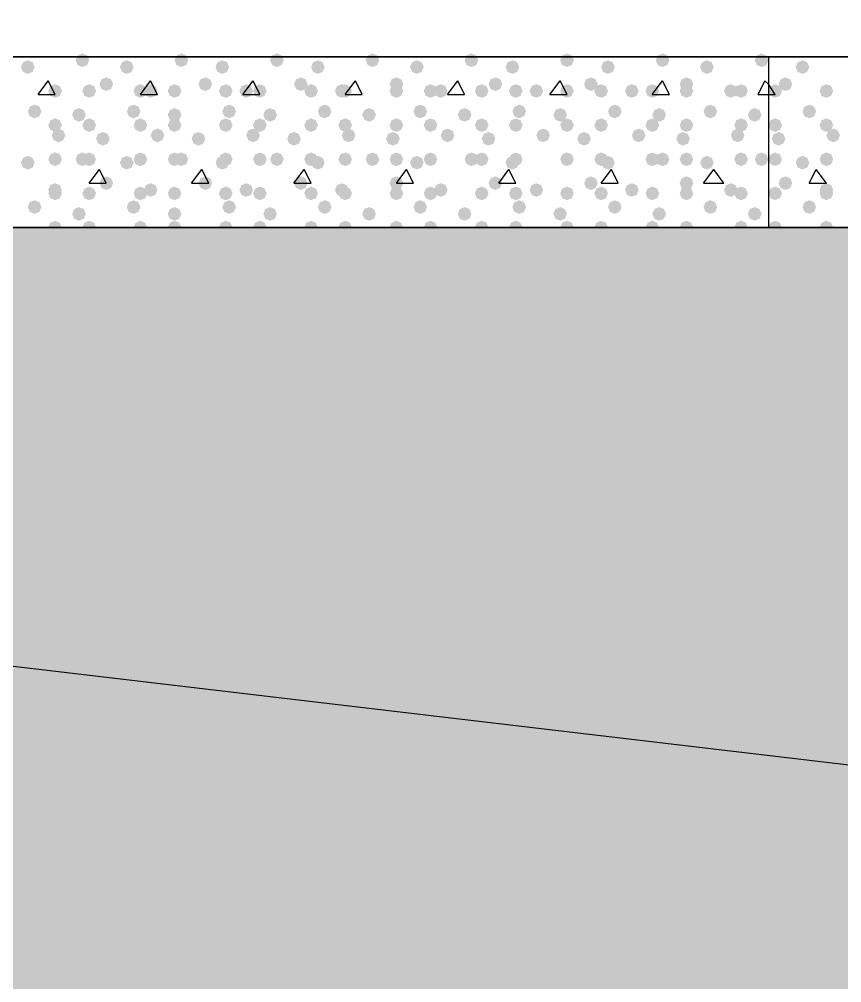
# Model space of a CAD drawing. Header units: millimetres. Extents: x 0 to 420, y 0 to 297.
# Drawn here: x 85.87 to 96.08, y 117.55 to 129.5 of the extents above; entities that cross this region are included whole.
import ezdxf

# ---------------------------------------------------------------- set-up
doc = ezdxf.new("R2010")
doc.units = ezdxf.units.MM
doc.layers.get('0').update_dxf_attribs({"linetype": 'CONTINUOUS'})

msp = doc.modelspace()

# ---------------------------------------------------------------- hatches: boundary and pattern name
at = {"true_color": 0x000008}
for points in [[(86.741, 128.989667), (86.716129, 128.929871), (86.656333, 128.905), (86.596537, 128.929871), (86.571667, 128.989667), (86.596537, 129.049462), (86.656333, 129.074333), (86.716129, 129.049463)], [(87.968667, 128.989667), (87.943796, 128.929871), (87.884, 128.905), (87.824204, 128.929871), (87.799333, 128.989667), (87.824204, 129.049462), (87.884, 129.074333), (87.943796, 129.049463)], [(89.154, 128.989667), (89.129129, 128.929871), (89.069333, 128.905), (89.009538, 128.929871), (88.984667, 128.989667), (89.009537, 129.049462), (89.069333, 129.074333), (89.129129, 129.049463)], [(90.339333, 128.989667), (90.314462, 128.929871), (90.254667, 128.905), (90.194871, 128.929871), (90.17, 128.989667), (90.194871, 129.049462), (90.254667, 129.074333), (90.314462, 129.049463)], [(91.567, 128.989667), (91.542129, 128.929871), (91.482333, 128.905), (91.422538, 128.929871), (91.397667, 128.989667), (91.422537, 129.049462), (91.482333, 129.074333), (91.542129, 129.049463)], [(92.752333, 128.989667), (92.727463, 128.929871), (92.667667, 128.905), (92.607871, 128.929871), (92.583, 128.989667), (92.607871, 129.049462), (92.667667, 129.074333), (92.727462, 129.049463)], [(93.937667, 128.989667), (93.912796, 128.929871), (93.853, 128.905), (93.793204, 128.929871), (93.768333, 128.989667), (93.793204, 129.049462), (93.853, 129.074333), (93.912796, 129.049463)], [(95.165333, 128.989667), (95.140463, 128.929871), (95.080667, 128.905), (95.020871, 128.929871), (94.996, 128.989667), (95.020871, 129.049462), (95.080667, 129.074333), (95.140462, 129.049463)], [(86.063667, 128.905), (86.038796, 128.845204), (85.979, 128.820333), (85.919204, 128.845204), (85.894333, 128.905), (85.919204, 128.964796), (85.979, 128.989667), (86.038796, 128.964796)], [(87.291333, 128.905), (87.266463, 128.845204), (87.206667, 128.820333), (87.146871, 128.845204), (87.122, 128.905), (87.146871, 128.964796), (87.206667, 128.989667), (87.266462, 128.964796)], [(88.476667, 128.905), (88.451796, 128.845204), (88.392, 128.820333), (88.332204, 128.845204), (88.307333, 128.905), (88.332204, 128.964796), (88.392, 128.989667), (88.451796, 128.964796)], [(89.662, 128.905), (89.637129, 128.845204), (89.577333, 128.820333), (89.517538, 128.845204), (89.492667, 128.905), (89.517537, 128.964796), (89.577333, 128.989667), (89.637129, 128.964796)], [(90.889667, 128.905), (90.864796, 128.845204), (90.805, 128.820333), (90.745204, 128.845204), (90.720333, 128.905), (90.745204, 128.964796), (90.805, 128.989667), (90.864796, 128.964796)], [(92.075, 128.905), (92.050129, 128.845204), (91.990333, 128.820333), (91.930538, 128.845204), (91.905667, 128.905), (91.930537, 128.964796), (91.990333, 128.989667), (92.050129, 128.964796)], [(93.260333, 128.905), (93.235463, 128.845204), (93.175667, 128.820333), (93.115871, 128.845204), (93.091, 128.905), (93.115871, 128.964796), (93.175667, 128.989667), (93.235462, 128.964796)], [(94.488, 128.905), (94.463129, 128.845204), (94.403333, 128.820333), (94.343537, 128.845204), (94.318667, 128.905), (94.343537, 128.964796), (94.403333, 128.989667), (94.463129, 128.964796)], [(86.402333, 128.608667), (86.377463, 128.548871), (86.317667, 128.524), (86.257871, 128.548871), (86.233, 128.608667), (86.257871, 128.668462), (86.317667, 128.693333), (86.377462, 128.668463)], [(86.402333, 128.608667), (86.377463, 128.548871), (86.317667, 128.524), (86.257871, 128.548871), (86.233, 128.608667), (86.257871, 128.668462), (86.317667, 128.693333), (86.377462, 128.668463)], [(86.825667, 128.608667), (86.800796, 128.548871), (86.741, 128.524), (86.681204, 128.548871), (86.656333, 128.608667), (86.681204, 128.668462), (86.741, 128.693333), (86.800796, 128.668463)], [(87.037333, 128.693333), (87.012463, 128.633537), (86.952667, 128.608667), (86.892871, 128.633537), (86.868, 128.693333), (86.892871, 128.753129), (86.952667, 128.778), (87.012462, 128.753129)], [(87.460667, 128.608667), (87.435796, 128.548871), (87.376, 128.524), (87.316204, 128.548871), (87.291333, 128.608667), (87.316204, 128.668462), (87.376, 128.693333), (87.435796, 128.668463)], [(87.587667, 128.608667), (87.562796, 128.548871), (87.503, 128.524), (87.443204, 128.548871), (87.418333, 128.608667), (87.443204, 128.668462), (87.503, 128.693333), (87.562796, 128.668463)], [(87.884, 128.608667), (87.859129, 128.548871), (87.799333, 128.524), (87.739538, 128.548871), (87.714667, 128.608667), (87.739537, 128.668462), (87.799333, 128.693333), (87.859129, 128.668463)], [(88.265, 128.693333), (88.240129, 128.633537), (88.180333, 128.608667), (88.120538, 128.633537), (88.095667, 128.693333), (88.120537, 128.753129), (88.180333, 128.778), (88.240129, 128.753129)], [(88.519, 128.608667), (88.494129, 128.548871), (88.434333, 128.524), (88.374538, 128.548871), (88.349667, 128.608667), (88.374537, 128.668462), (88.434333, 128.693333), (88.494129, 128.668463)], [(88.773, 128.608667), (88.748129, 128.548871), (88.688333, 128.524), (88.628537, 128.548871), (88.603667, 128.608667), (88.628537, 128.668462), (88.688333, 128.693333), (88.748129, 128.668463)], [(88.942333, 128.608667), (88.917463, 128.548871), (88.857667, 128.524), (88.797871, 128.548871), (88.773, 128.608667), (88.797871, 128.668462), (88.857667, 128.693333), (88.917462, 128.668463)], [(89.450333, 128.693333), (89.425463, 128.633537), (89.365667, 128.608667), (89.305871, 128.633537), (89.281, 128.693333), (89.305871, 128.753129), (89.365667, 128.778), (89.425462, 128.753129)], [(89.577333, 128.608667), (89.552463, 128.548871), (89.492667, 128.524), (89.432871, 128.548871), (89.408, 128.608667), (89.432871, 128.668462), (89.492667, 128.693333), (89.552462, 128.668463)], [(89.958333, 128.608667), (89.933463, 128.548871), (89.873667, 128.524), (89.813871, 128.548871), (89.789, 128.608667), (89.813871, 128.668462), (89.873667, 128.693333), (89.933462, 128.668463)], [(90.000667, 128.608667), (89.975796, 128.548871), (89.916, 128.524), (89.856204, 128.548871), (89.831333, 128.608667), (89.856204, 128.668462), (89.916, 128.693333), (89.975796, 128.668463)], [(90.635667, 128.693333), (90.610796, 128.633537), (90.551, 128.608667), (90.491204, 128.633537), (90.466333, 128.693333), (90.491204, 128.753129), (90.551, 128.778), (90.610796, 128.753129)], [(90.635667, 128.608667), (90.610796, 128.548871), (90.551, 128.524), (90.491204, 128.548871), (90.466333, 128.608667), (90.491204, 128.668462), (90.551, 128.693333), (90.610796, 128.668463)], [(91.059, 128.608667), (91.034129, 128.548871), (90.974333, 128.524), (90.914538, 128.548871), (90.889667, 128.608667), (90.914537, 128.668462), (90.974333, 128.693333), (91.034129, 128.668463)], [(91.186, 128.608667), (91.161129, 128.548871), (91.101333, 128.524), (91.041537, 128.548871), (91.016667, 128.608667), (91.041537, 128.668462), (91.101333, 128.693333), (91.161129, 128.668463)], [(91.694, 128.608667), (91.669129, 128.548871), (91.609333, 128.524), (91.549538, 128.548871), (91.524667, 128.608667), (91.549537, 128.668462), (91.609333, 128.693333), (91.669129, 128.668463)], [(91.863333, 128.693333), (91.838463, 128.633537), (91.778667, 128.608667), (91.718871, 128.633537), (91.694, 128.693333), (91.718871, 128.753129), (91.778667, 128.778), (91.838462, 128.753129)], [(92.117333, 128.608667), (92.092463, 128.548871), (92.032667, 128.524), (91.972871, 128.548871), (91.948, 128.608667), (91.972871, 128.668462), (92.032667, 128.693333), (92.092462, 128.668463)], [(92.371333, 128.608667), (92.346463, 128.548871), (92.286667, 128.524), (92.226871, 128.548871), (92.202, 128.608667), (92.226871, 128.668462), (92.286667, 128.693333), (92.346462, 128.668463)], [(92.752333, 128.608667), (92.727463, 128.548871), (92.667667, 128.524), (92.607871, 128.548871), (92.583, 128.608667), (92.607871, 128.668462), (92.667667, 128.693333), (92.727462, 128.668463)], [(93.048667, 128.693333), (93.023796, 128.633537), (92.964, 128.608667), (92.904204, 128.633537), (92.879333, 128.693333), (92.904204, 128.753129), (92.964, 128.778), (93.023796, 128.753129)], [(93.175667, 128.608667), (93.150796, 128.548871), (93.091, 128.524), (93.031204, 128.548871), (93.006333, 128.608667), (93.031204, 128.668462), (93.091, 128.693333), (93.150796, 128.668463)], [(93.556667, 128.608667), (93.531796, 128.548871), (93.472, 128.524), (93.412204, 128.548871), (93.387333, 128.608667), (93.412204, 128.668462), (93.472, 128.693333), (93.531796, 128.668463)], [(93.810667, 128.608667), (93.785796, 128.548871), (93.726, 128.524), (93.666204, 128.548871), (93.641333, 128.608667), (93.666204, 128.668462), (93.726, 128.693333), (93.785796, 128.668463)], [(94.234, 128.693333), (94.209129, 128.633537), (94.149333, 128.608667), (94.089538, 128.633537), (94.064667, 128.693333), (94.089537, 128.753129), (94.149333, 128.778), (94.209129, 128.753129)], [(94.234, 128.608667), (94.209129, 128.548871), (94.149333, 128.524), (94.089538, 128.548871), (94.064667, 128.608667), (94.089537, 128.668462), (94.149333, 128.693333), (94.209129, 128.668463)], [(94.784333, 128.608667), (94.759462, 128.548871), (94.699667, 128.524), (94.639871, 128.548871), (94.615, 128.608667), (94.639871, 128.668462), (94.699667, 128.693333), (94.759462, 128.668463)], [(94.911333, 128.608667), (94.886462, 128.548871), (94.826667, 128.524), (94.766871, 128.548871), (94.742, 128.608667), (94.766871, 128.668462), (94.826667, 128.693333), (94.886462, 128.668463)], [(86.148333, 128.354667), (86.123463, 128.294871), (86.063667, 128.27), (86.003871, 128.294871), (85.979, 128.354667), (86.003871, 128.414462), (86.063667, 128.439333), (86.123462, 128.414463)], [(87.376, 128.354667), (87.351129, 128.294871), (87.291333, 128.27), (87.231537, 128.294871), (87.206667, 128.354667), (87.231537, 128.414462), (87.291333, 128.439333), (87.351129, 128.414463)], [(88.561333, 128.354667), (88.536462, 128.294871), (88.476667, 128.27), (88.416871, 128.294871), (88.392, 128.354667), (88.416871, 128.414462), (88.476667, 128.439333), (88.536462, 128.414463)], [(89.746667, 128.354667), (89.721796, 128.294871), (89.662, 128.27), (89.602204, 128.294871), (89.577333, 128.354667), (89.602204, 128.414462), (89.662, 128.439333), (89.721796, 128.414463)], [(90.932, 128.354667), (90.907129, 128.294871), (90.847333, 128.27), (90.787538, 128.294871), (90.762667, 128.354667), (90.787537, 128.414462), (90.847333, 128.439333), (90.907129, 128.414463)], [(92.159667, 128.354667), (92.134796, 128.294871), (92.075, 128.27), (92.015204, 128.294871), (91.990333, 128.354667), (92.015204, 128.414462), (92.075, 128.439333), (92.134796, 128.414463)], [(93.345, 128.354667), (93.320129, 128.294871), (93.260333, 128.27), (93.200538, 128.294871), (93.175667, 128.354667), (93.200537, 128.414462), (93.260333, 128.439333), (93.320129, 128.414463)], [(94.530333, 128.354667), (94.505463, 128.294871), (94.445667, 128.27), (94.385871, 128.294871), (94.361, 128.354667), (94.385871, 128.414462), (94.445667, 128.439333), (94.505462, 128.414463)], [(86.698667, 128.312333), (86.673796, 128.252537), (86.614, 128.227667), (86.554204, 128.252537), (86.529333, 128.312333), (86.554204, 128.372129), (86.614, 128.397), (86.673796, 128.372129)], [(87.884, 128.312333), (87.859129, 128.252537), (87.799333, 128.227667), (87.739538, 128.252537), (87.714667, 128.312333), (87.739537, 128.372129), (87.799333, 128.397), (87.859129, 128.372129)], [(89.069333, 128.312333), (89.044462, 128.252537), (88.984667, 128.227667), (88.924871, 128.252537), (88.9, 128.312333), (88.924871, 128.372129), (88.984667, 128.397), (89.044462, 128.372129)], [(90.297, 128.312333), (90.272129, 128.252537), (90.212333, 128.227667), (90.152538, 128.252537), (90.127667, 128.312333), (90.152537, 128.372129), (90.212333, 128.397), (90.272129, 128.372129)], [(91.482333, 128.312333), (91.457463, 128.252537), (91.397667, 128.227667), (91.337871, 128.252537), (91.313, 128.312333), (91.337871, 128.372129), (91.397667, 128.397), (91.457462, 128.372129)], [(92.667667, 128.312333), (92.642796, 128.252537), (92.583, 128.227667), (92.523204, 128.252537), (92.498333, 128.312333), (92.523204, 128.372129), (92.583, 128.397), (92.642796, 128.372129)], [(93.895333, 128.312333), (93.870463, 128.252537), (93.810667, 128.227667), (93.750871, 128.252537), (93.726, 128.312333), (93.750871, 128.372129), (93.810667, 128.397), (93.870462, 128.372129)], [(95.080667, 128.312333), (95.055796, 128.252537), (94.996, 128.227667), (94.936204, 128.252537), (94.911333, 128.312333), (94.936204, 128.372129), (94.996, 128.397), (95.055796, 128.372129)], [(86.402333, 128.185333), (86.377463, 128.125538), (86.317667, 128.100667), (86.257871, 128.125538), (86.233, 128.185333), (86.257871, 128.245129), (86.317667, 128.27), (86.377462, 128.245129)], [(86.825667, 128.185333), (86.800796, 128.125538), (86.741, 128.100667), (86.681204, 128.125538), (86.656333, 128.185333), (86.681204, 128.245129), (86.741, 128.27), (86.800796, 128.245129)], [(87.460667, 128.185333), (87.435796, 128.125538), (87.376, 128.100667), (87.316204, 128.125538), (87.291333, 128.185333), (87.316204, 128.245129), (87.376, 128.27), (87.435796, 128.245129)], [(87.884, 128.185333), (87.859129, 128.125538), (87.799333, 128.100667), (87.739538, 128.125538), (87.714667, 128.185333), (87.739537, 128.245129), (87.799333, 128.27), (87.859129, 128.245129)], [(88.519, 128.185333), (88.494129, 128.125538), (88.434333, 128.100667), (88.374538, 128.125538), (88.349667, 128.185333), (88.374537, 128.245129), (88.434333, 128.27), (88.494129, 128.245129)], [(88.942333, 128.185333), (88.917463, 128.125538), (88.857667, 128.100667), (88.797871, 128.125538), (88.773, 128.185333), (88.797871, 128.245129), (88.857667, 128.27), (88.917462, 128.245129)], [(89.577333, 128.185333), (89.552463, 128.125538), (89.492667, 128.100667), (89.432871, 128.125538), (89.408, 128.185333), (89.432871, 128.245129), (89.492667, 128.27), (89.552462, 128.245129)], [(90.000667, 128.185333), (89.975796, 128.125538), (89.916, 128.100667), (89.856204, 128.125538), (89.831333, 128.185333), (89.856204, 128.245129), (89.916, 128.27), (89.975796, 128.245129)], [(90.635667, 128.185333), (90.610796, 128.125538), (90.551, 128.100667), (90.491204, 128.125538), (90.466333, 128.185333), (90.491204, 128.245129), (90.551, 128.27), (90.610796, 128.245129)], [(91.059, 128.185333), (91.034129, 128.125538), (90.974333, 128.100667), (90.914538, 128.125538), (90.889667, 128.185333), (90.914537, 128.245129), (90.974333, 128.27), (91.034129, 128.245129)], [(91.694, 128.185333), (91.669129, 128.125538), (91.609333, 128.100667), (91.549538, 128.125538), (91.524667, 128.185333), (91.549537, 128.245129), (91.609333, 128.27), (91.669129, 128.245129)], [(92.117333, 128.185333), (92.092463, 128.125538), (92.032667, 128.100667), (91.972871, 128.125538), (91.948, 128.185333), (91.972871, 128.245129), (92.032667, 128.27), (92.092462, 128.245129)], [(92.752333, 128.185333), (92.727463, 128.125538), (92.667667, 128.100667), (92.607871, 128.125538), (92.583, 128.185333), (92.607871, 128.245129), (92.667667, 128.27), (92.727462, 128.245129)], [(93.175667, 128.185333), (93.150796, 128.125538), (93.091, 128.100667), (93.031204, 128.125538), (93.006333, 128.185333), (93.031204, 128.245129), (93.091, 128.27), (93.150796, 128.245129)], [(93.810667, 128.185333), (93.785796, 128.125538), (93.726, 128.100667), (93.666204, 128.125538), (93.641333, 128.185333), (93.666204, 128.245129), (93.726, 128.27), (93.785796, 128.245129)], [(94.234, 128.185333), (94.209129, 128.125538), (94.149333, 128.100667), (94.089538, 128.125538), (94.064667, 128.185333), (94.089537, 128.245129), (94.149333, 128.27), (94.209129, 128.245129)], [(94.911333, 128.185333), (94.886462, 128.125538), (94.826667, 128.100667), (94.766871, 128.125538), (94.742, 128.185333), (94.766871, 128.245129), (94.826667, 128.27), (94.886462, 128.245129)], [(86.444667, 128.058333), (86.419796, 127.998538), (86.36, 127.973667), (86.300204, 127.998538), (86.275333, 128.058333), (86.300204, 128.118129), (86.36, 128.143), (86.419796, 128.118129)], [(86.995, 128.016), (86.970129, 127.956204), (86.910333, 127.931333), (86.850538, 127.956204), (86.825667, 128.016), (86.850537, 128.075796), (86.910333, 128.100667), (86.970129, 128.075796)], [(87.672333, 128.058333), (87.647463, 127.998538), (87.587667, 127.973667), (87.527871, 127.998538), (87.503, 128.058333), (87.527871, 128.118129), (87.587667, 128.143), (87.647462, 128.118129)], [(88.180333, 128.016), (88.155463, 127.956204), (88.095667, 127.931333), (88.035871, 127.956204), (88.011, 128.016), (88.035871, 128.075796), (88.095667, 128.100667), (88.155462, 128.075796)], [(88.857667, 128.058333), (88.832796, 127.998538), (88.773, 127.973667), (88.713204, 127.998538), (88.688333, 128.058333), (88.713204, 128.118129), (88.773, 128.143), (88.832796, 128.118129)], [(89.365667, 128.016), (89.340796, 127.956204), (89.281, 127.931333), (89.221204, 127.956204), (89.196333, 128.016), (89.221204, 128.075796), (89.281, 128.100667), (89.340796, 128.075796)], [(90.043, 128.058333), (90.018129, 127.998538), (89.958333, 127.973667), (89.898537, 127.998538), (89.873667, 128.058333), (89.898537, 128.118129), (89.958333, 128.143), (90.018129, 128.118129)], [(90.593333, 128.016), (90.568463, 127.956204), (90.508667, 127.931333), (90.448871, 127.956204), (90.424, 128.016), (90.448871, 128.075796), (90.508667, 128.100667), (90.568462, 128.075796)], [(91.270667, 128.058333), (91.245796, 127.998538), (91.186, 127.973667), (91.126204, 127.998538), (91.101333, 128.058333), (91.126204, 128.118129), (91.186, 128.143), (91.245796, 128.118129)], [(91.778667, 128.016), (91.753796, 127.956204), (91.694, 127.931333), (91.634204, 127.956204), (91.609333, 128.016), (91.634204, 128.075796), (91.694, 128.100667), (91.753796, 128.075796)], [(92.456, 128.058333), (92.431129, 127.998538), (92.371333, 127.973667), (92.311537, 127.998538), (92.286667, 128.058333), (92.311537, 128.118129), (92.371333, 128.143), (92.431129, 128.118129)], [(92.964, 128.016), (92.939129, 127.956204), (92.879333, 127.931333), (92.819538, 127.956204), (92.794667, 128.016), (92.819537, 128.075796), (92.879333, 128.100667), (92.939129, 128.075796)], [(93.641333, 128.058333), (93.616462, 127.998538), (93.556667, 127.973667), (93.496871, 127.998538), (93.472, 128.058333), (93.496871, 128.118129), (93.556667, 128.143), (93.616462, 128.118129)], [(94.191667, 128.016), (94.166796, 127.956204), (94.107, 127.931333), (94.047204, 127.956204), (94.022333, 128.016), (94.047204, 128.075796), (94.107, 128.100667), (94.166796, 128.075796)], [(94.869, 128.058333), (94.844129, 127.998538), (94.784333, 127.973667), (94.724538, 127.998538), (94.699667, 128.058333), (94.724537, 128.118129), (94.784333, 128.143), (94.844129, 128.118129)], [(86.402333, 127.762), (86.377463, 127.702204), (86.317667, 127.677333), (86.257871, 127.702204), (86.233, 127.762), (86.257871, 127.821796), (86.317667, 127.846667), (86.377462, 127.821796)], [(86.741, 127.762), (86.716129, 127.702204), (86.656333, 127.677333), (86.596537, 127.702204), (86.571667, 127.762), (86.596537, 127.821796), (86.656333, 127.846667), (86.716129, 127.821796)], [(86.825667, 127.762), (86.800796, 127.702204), (86.741, 127.677333), (86.681204, 127.702204), (86.656333, 127.762), (86.681204, 127.821796), (86.741, 127.846667), (86.800796, 127.821796)], [(87.460667, 127.762), (87.435796, 127.702204), (87.376, 127.677333), (87.316204, 127.702204), (87.291333, 127.762), (87.316204, 127.821796), (87.376, 127.846667), (87.435796, 127.821796)], [(87.884, 127.762), (87.859129, 127.702204), (87.799333, 127.677333), (87.739538, 127.702204), (87.714667, 127.762), (87.739537, 127.821796), (87.799333, 127.846667), (87.859129, 127.821796)], [(87.968667, 127.762), (87.943796, 127.702204), (87.884, 127.677333), (87.824204, 127.702204), (87.799333, 127.762), (87.824204, 127.821796), (87.884, 127.846667), (87.943796, 127.821796)], [(88.519, 127.762), (88.494129, 127.702204), (88.434333, 127.677333), (88.374538, 127.702204), (88.349667, 127.762), (88.374537, 127.821796), (88.434333, 127.846667), (88.494129, 127.821796)], [(88.942333, 127.762), (88.917463, 127.702204), (88.857667, 127.677333), (88.797871, 127.702204), (88.773, 127.762), (88.797871, 127.821796), (88.857667, 127.846667), (88.917462, 127.821796)], [(89.154, 127.762), (89.129129, 127.702204), (89.069333, 127.677333), (89.009538, 127.702204), (88.984667, 127.762), (89.009537, 127.821796), (89.069333, 127.846667), (89.129129, 127.821796)], [(89.577333, 127.762), (89.552463, 127.702204), (89.492667, 127.677333), (89.432871, 127.702204), (89.408, 127.762), (89.432871, 127.821796), (89.492667, 127.846667), (89.552462, 127.821796)], [(90.000667, 127.762), (89.975796, 127.702204), (89.916, 127.677333), (89.856204, 127.702204), (89.831333, 127.762), (89.856204, 127.821796), (89.916, 127.846667), (89.975796, 127.821796)], [(90.339333, 127.762), (90.314462, 127.702204), (90.254667, 127.677333), (90.194871, 127.702204), (90.17, 127.762), (90.194871, 127.821796), (90.254667, 127.846667), (90.314462, 127.821796)], [(90.635667, 127.762), (90.610796, 127.702204), (90.551, 127.677333), (90.491204, 127.702204), (90.466333, 127.762), (90.491204, 127.821796), (90.551, 127.846667), (90.610796, 127.821796)], [(91.059, 127.762), (91.034129, 127.702204), (90.974333, 127.677333), (90.914538, 127.702204), (90.889667, 127.762), (90.914537, 127.821796), (90.974333, 127.846667), (91.034129, 127.821796)], [(91.567, 127.762), (91.542129, 127.702204), (91.482333, 127.677333), (91.422538, 127.702204), (91.397667, 127.762), (91.422537, 127.821796), (91.482333, 127.846667), (91.542129, 127.821796)], [(91.694, 127.762), (91.669129, 127.702204), (91.609333, 127.677333), (91.549538, 127.702204), (91.524667, 127.762), (91.549537, 127.821796), (91.609333, 127.846667), (91.669129, 127.821796)], [(92.117333, 127.762), (92.092463, 127.702204), (92.032667, 127.677333), (91.972871, 127.702204), (91.948, 127.762), (91.972871, 127.821796), (92.032667, 127.846667), (92.092462, 127.821796)], [(92.752333, 127.762), (92.727463, 127.702204), (92.667667, 127.677333), (92.607871, 127.702204), (92.583, 127.762), (92.607871, 127.821796), (92.667667, 127.846667), (92.727462, 127.821796)], [(92.752333, 127.762), (92.727463, 127.702204), (92.667667, 127.677333), (92.607871, 127.702204), (92.583, 127.762), (92.607871, 127.821796), (92.667667, 127.846667), (92.727462, 127.821796)], [(93.175667, 127.762), (93.150796, 127.702204), (93.091, 127.677333), (93.031204, 127.702204), (93.006333, 127.762), (93.031204, 127.821796), (93.091, 127.846667), (93.150796, 127.821796)], [(93.810667, 127.762), (93.785796, 127.702204), (93.726, 127.677333), (93.666204, 127.702204), (93.641333, 127.762), (93.666204, 127.821796), (93.726, 127.846667), (93.785796, 127.821796)], [(93.937667, 127.762), (93.912796, 127.702204), (93.853, 127.677333), (93.793204, 127.702204), (93.768333, 127.762), (93.793204, 127.821796), (93.853, 127.846667), (93.912796, 127.821796)], [(94.234, 127.762), (94.209129, 127.702204), (94.149333, 127.677333), (94.089538, 127.702204), (94.064667, 127.762), (94.089537, 127.821796), (94.149333, 127.846667), (94.209129, 127.821796)], [(94.911333, 127.762), (94.886462, 127.702204), (94.826667, 127.677333), (94.766871, 127.702204), (94.742, 127.762), (94.766871, 127.821796), (94.826667, 127.846667), (94.886462, 127.821796)], [(95.165333, 127.762), (95.140463, 127.702204), (95.080667, 127.677333), (95.020871, 127.702204), (94.996, 127.762), (95.020871, 127.821796), (95.080667, 127.846667), (95.140462, 127.821796)], [(86.063667, 127.719667), (86.038796, 127.659871), (85.979, 127.635), (85.919204, 127.659871), (85.894333, 127.719667), (85.919204, 127.779462), (85.979, 127.804333), (86.038796, 127.779463)], [(87.291333, 127.719667), (87.266463, 127.659871), (87.206667, 127.635), (87.146871, 127.659871), (87.122, 127.719667), (87.146871, 127.779462), (87.206667, 127.804333), (87.266462, 127.779463)], [(88.476667, 127.719667), (88.451796, 127.659871), (88.392, 127.635), (88.332204, 127.659871), (88.307333, 127.719667), (88.332204, 127.779462), (88.392, 127.804333), (88.451796, 127.779463)], [(89.662, 127.719667), (89.637129, 127.659871), (89.577333, 127.635), (89.517538, 127.659871), (89.492667, 127.719667), (89.517537, 127.779462), (89.577333, 127.804333), (89.637129, 127.779463)], [(90.889667, 127.719667), (90.864796, 127.659871), (90.805, 127.635), (90.745204, 127.659871), (90.720333, 127.719667), (90.745204, 127.779462), (90.805, 127.804333), (90.864796, 127.779463)], [(92.075, 127.719667), (92.050129, 127.659871), (91.990333, 127.635), (91.930538, 127.659871), (91.905667, 127.719667), (91.930537, 127.779462), (91.990333, 127.804333), (92.050129, 127.779463)], [(93.260333, 127.719667), (93.235463, 127.659871), (93.175667, 127.635), (93.115871, 127.659871), (93.091, 127.719667), (93.115871, 127.779462), (93.175667, 127.804333), (93.235462, 127.779463)], [(94.488, 127.719667), (94.463129, 127.659871), (94.403333, 127.635), (94.343537, 127.659871), (94.318667, 127.719667), (94.343537, 127.779462), (94.403333, 127.804333), (94.463129, 127.779463)], [(87.037333, 127.465667), (87.012463, 127.405871), (86.952667, 127.381), (86.892871, 127.405871), (86.868, 127.465667), (86.892871, 127.525462), (86.952667, 127.550333), (87.012462, 127.525463)], [(88.265, 127.465667), (88.240129, 127.405871), (88.180333, 127.381), (88.120538, 127.405871), (88.095667, 127.465667), (88.120537, 127.525462), (88.180333, 127.550333), (88.240129, 127.525463)], [(89.450333, 127.465667), (89.425463, 127.405871), (89.365667, 127.381), (89.305871, 127.405871), (89.281, 127.465667), (89.305871, 127.525462), (89.365667, 127.550333), (89.425462, 127.525463)], [(90.635667, 127.465667), (90.610796, 127.405871), (90.551, 127.381), (90.491204, 127.405871), (90.466333, 127.465667), (90.491204, 127.525462), (90.551, 127.550333), (90.610796, 127.525463)], [(91.863333, 127.465667), (91.838463, 127.405871), (91.778667, 127.381), (91.718871, 127.405871), (91.694, 127.465667), (91.718871, 127.525462), (91.778667, 127.550333), (91.838462, 127.525463)], [(93.048667, 127.465667), (93.023796, 127.405871), (92.964, 127.381), (92.904204, 127.405871), (92.879333, 127.465667), (92.904204, 127.525462), (92.964, 127.550333), (93.023796, 127.525463)], [(94.234, 127.465667), (94.209129, 127.405871), (94.149333, 127.381), (94.089538, 127.405871), (94.064667, 127.465667), (94.089537, 127.525462), (94.149333, 127.550333), (94.209129, 127.525463)], [(86.402333, 127.381), (86.377463, 127.321204), (86.317667, 127.296333), (86.257871, 127.321204), (86.233, 127.381), (86.257871, 127.440796), (86.317667, 127.465667), (86.377462, 127.440796)], [(86.402333, 127.338667), (86.377463, 127.278871), (86.317667, 127.254), (86.257871, 127.278871), (86.233, 127.338667), (86.257871, 127.398462), (86.317667, 127.423333), (86.377462, 127.398463)], [(86.825667, 127.338667), (86.800796, 127.278871), (86.741, 127.254), (86.681204, 127.278871), (86.656333, 127.338667), (86.681204, 127.398462), (86.741, 127.423333), (86.800796, 127.398463)], [(87.460667, 127.338667), (87.435796, 127.278871), (87.376, 127.254), (87.316204, 127.278871), (87.291333, 127.338667), (87.316204, 127.398462), (87.376, 127.423333), (87.435796, 127.398463)], [(87.587667, 127.381), (87.562796, 127.321204), (87.503, 127.296333), (87.443204, 127.321204), (87.418333, 127.381), (87.443204, 127.440796), (87.503, 127.465667), (87.562796, 127.440796)], [(87.884, 127.338667), (87.859129, 127.278871), (87.799333, 127.254), (87.739538, 127.278871), (87.714667, 127.338667), (87.739537, 127.398462), (87.799333, 127.423333), (87.859129, 127.398463)], [(88.519, 127.338667), (88.494129, 127.278871), (88.434333, 127.254), (88.374538, 127.278871), (88.349667, 127.338667), (88.374537, 127.398462), (88.434333, 127.423333), (88.494129, 127.398463)], [(88.773, 127.381), (88.748129, 127.321204), (88.688333, 127.296333), (88.628537, 127.321204), (88.603667, 127.381), (88.628537, 127.440796), (88.688333, 127.465667), (88.748129, 127.440796)], [(88.942333, 127.338667), (88.917463, 127.278871), (88.857667, 127.254), (88.797871, 127.278871), (88.773, 127.338667), (88.797871, 127.398462), (88.857667, 127.423333), (88.917462, 127.398463)], [(89.577333, 127.338667), (89.552463, 127.278871), (89.492667, 127.254), (89.432871, 127.278871), (89.408, 127.338667), (89.432871, 127.398462), (89.492667, 127.423333), (89.552462, 127.398463)], [(89.958333, 127.381), (89.933463, 127.321204), (89.873667, 127.296333), (89.813871, 127.321204), (89.789, 127.381), (89.813871, 127.440796), (89.873667, 127.465667), (89.933462, 127.440796)], [(90.000667, 127.338667), (89.975796, 127.278871), (89.916, 127.254), (89.856204, 127.278871), (89.831333, 127.338667), (89.856204, 127.398462), (89.916, 127.423333), (89.975796, 127.398463)], [(90.635667, 127.338667), (90.610796, 127.278871), (90.551, 127.254), (90.491204, 127.278871), (90.466333, 127.338667), (90.491204, 127.398462), (90.551, 127.423333), (90.610796, 127.398463)], [(91.059, 127.338667), (91.034129, 127.278871), (90.974333, 127.254), (90.914538, 127.278871), (90.889667, 127.338667), (90.914537, 127.398462), (90.974333, 127.423333), (91.034129, 127.398463)], [(91.186, 127.381), (91.161129, 127.321204), (91.101333, 127.296333), (91.041537, 127.321204), (91.016667, 127.381), (91.041537, 127.440796), (91.101333, 127.465667), (91.161129, 127.440796)], [(91.694, 127.338667), (91.669129, 127.278871), (91.609333, 127.254), (91.549538, 127.278871), (91.524667, 127.338667), (91.549537, 127.398462), (91.609333, 127.423333), (91.669129, 127.398463)], [(92.117333, 127.338667), (92.092463, 127.278871), (92.032667, 127.254), (91.972871, 127.278871), (91.948, 127.338667), (91.972871, 127.398462), (92.032667, 127.423333), (92.092462, 127.398463)], [(92.371333, 127.381), (92.346463, 127.321204), (92.286667, 127.296333), (92.226871, 127.321204), (92.202, 127.381), (92.226871, 127.440796), (92.286667, 127.465667), (92.346462, 127.440796)], [(92.752333, 127.338667), (92.727463, 127.278871), (92.667667, 127.254), (92.607871, 127.278871), (92.583, 127.338667), (92.607871, 127.398462), (92.667667, 127.423333), (92.727462, 127.398463)], [(93.175667, 127.338667), (93.150796, 127.278871), (93.091, 127.254), (93.031204, 127.278871), (93.006333, 127.338667), (93.031204, 127.398462), (93.091, 127.423333), (93.150796, 127.398463)], [(93.556667, 127.381), (93.531796, 127.321204), (93.472, 127.296333), (93.412204, 127.321204), (93.387333, 127.381), (93.412204, 127.440796), (93.472, 127.465667), (93.531796, 127.440796)], [(93.810667, 127.338667), (93.785796, 127.278871), (93.726, 127.254), (93.666204, 127.278871), (93.641333, 127.338667), (93.666204, 127.398462), (93.726, 127.423333), (93.785796, 127.398463)], [(94.234, 127.338667), (94.209129, 127.278871), (94.149333, 127.254), (94.089538, 127.278871), (94.064667, 127.338667), (94.089537, 127.398462), (94.149333, 127.423333), (94.209129, 127.398463)], [(94.784333, 127.381), (94.759462, 127.321204), (94.699667, 127.296333), (94.639871, 127.321204), (94.615, 127.381), (94.639871, 127.440796), (94.699667, 127.465667), (94.759462, 127.440796)], [(94.911333, 127.338667), (94.886462, 127.278871), (94.826667, 127.254), (94.766871, 127.278871), (94.742, 127.338667), (94.766871, 127.398462), (94.826667, 127.423333), (94.886462, 127.398463)], [(86.148333, 127.169333), (86.123463, 127.109537), (86.063667, 127.084667), (86.003871, 127.109537), (85.979, 127.169333), (86.003871, 127.229129), (86.063667, 127.254), (86.123462, 127.229129)], [(87.376, 127.169333), (87.351129, 127.109537), (87.291333, 127.084667), (87.231537, 127.109537), (87.206667, 127.169333), (87.231537, 127.229129), (87.291333, 127.254), (87.351129, 127.229129)], [(88.561333, 127.169333), (88.536462, 127.109537), (88.476667, 127.084667), (88.416871, 127.109537), (88.392, 127.169333), (88.416871, 127.229129), (88.476667, 127.254), (88.536462, 127.229129)], [(89.746667, 127.169333), (89.721796, 127.109537), (89.662, 127.084667), (89.602204, 127.109537), (89.577333, 127.169333), (89.602204, 127.229129), (89.662, 127.254), (89.721796, 127.229129)], [(90.932, 127.169333), (90.907129, 127.109537), (90.847333, 127.084667), (90.787538, 127.109537), (90.762667, 127.169333), (90.787537, 127.229129), (90.847333, 127.254), (90.907129, 127.229129)], [(92.159667, 127.169333), (92.134796, 127.109537), (92.075, 127.084667), (92.015204, 127.109537), (91.990333, 127.169333), (92.015204, 127.229129), (92.075, 127.254), (92.134796, 127.229129)], [(93.345, 127.169333), (93.320129, 127.109537), (93.260333, 127.084667), (93.200538, 127.109537), (93.175667, 127.169333), (93.200537, 127.229129), (93.260333, 127.254), (93.320129, 127.229129)], [(94.530333, 127.169333), (94.505463, 127.109537), (94.445667, 127.084667), (94.385871, 127.109537), (94.361, 127.169333), (94.385871, 127.229129), (94.445667, 127.254), (94.505462, 127.229129)], [(86.698667, 127.084667), (86.673796, 127.024871), (86.614, 127), (86.554204, 127.024871), (86.529333, 127.084667), (86.554204, 127.144462), (86.614, 127.169333), (86.673796, 127.144463)], [(87.884, 127.084667), (87.859129, 127.024871), (87.799333, 127), (87.739538, 127.024871), (87.714667, 127.084667), (87.739537, 127.144462), (87.799333, 127.169333), (87.859129, 127.144463)], [(89.069333, 127.084667), (89.044462, 127.024871), (88.984667, 127), (88.924871, 127.024871), (88.9, 127.084667), (88.924871, 127.144462), (88.984667, 127.169333), (89.044462, 127.144463)], [(90.297, 127.084667), (90.272129, 127.024871), (90.212333, 127), (90.152538, 127.024871), (90.127667, 127.084667), (90.152537, 127.144462), (90.212333, 127.169333), (90.272129, 127.144463)], [(91.482333, 127.084667), (91.457463, 127.024871), (91.397667, 127), (91.337871, 127.024871), (91.313, 127.084667), (91.337871, 127.144462), (91.397667, 127.169333), (91.457462, 127.144463)], [(92.667667, 127.084667), (92.642796, 127.024871), (92.583, 127), (92.523204, 127.024871), (92.498333, 127.084667), (92.523204, 127.144462), (92.583, 127.169333), (92.642796, 127.144463)], [(93.895333, 127.084667), (93.870463, 127.024871), (93.810667, 127), (93.750871, 127.024871), (93.726, 127.084667), (93.750871, 127.144462), (93.810667, 127.169333), (93.870462, 127.144463)], [(95.080667, 127.084667), (95.055796, 127.024871), (94.996, 127), (94.936204, 127.024871), (94.911333, 127.084667), (94.936204, 127.144462), (94.996, 127.169333), (95.055796, 127.144463)], [(86.402333, 126.915333), (86.377463, 126.855538), (86.317667, 126.830667), (86.257871, 126.855538), (86.233, 126.915333), (86.257871, 126.975129), (86.317667, 127), (86.377462, 126.975129)], [(86.825667, 126.915333), (86.800796, 126.855538), (86.741, 126.830667), (86.681204, 126.855538), (86.656333, 126.915333), (86.681204, 126.975129), (86.741, 127), (86.800796, 126.975129)], [(87.460667, 126.915333), (87.435796, 126.855538), (87.376, 126.830667), (87.316204, 126.855538), (87.291333, 126.915333), (87.316204, 126.975129), (87.376, 127), (87.435796, 126.975129)], [(87.884, 126.915333), (87.859129, 126.855538), (87.799333, 126.830667), (87.739538, 126.855538), (87.714667, 126.915333), (87.739537, 126.975129), (87.799333, 127), (87.859129, 126.975129)], [(88.519, 126.915333), (88.494129, 126.855538), (88.434333, 126.830667), (88.374538, 126.855538), (88.349667, 126.915333), (88.374537, 126.975129), (88.434333, 127), (88.494129, 126.975129)], [(88.942333, 126.915333), (88.917463, 126.855538), (88.857667, 126.830667), (88.797871, 126.855538), (88.773, 126.915333), (88.797871, 126.975129), (88.857667, 127), (88.917462, 126.975129)], [(89.577333, 126.915333), (89.552463, 126.855538), (89.492667, 126.830667), (89.432871, 126.855538), (89.408, 126.915333), (89.432871, 126.975129), (89.492667, 127), (89.552462, 126.975129)], [(90.000667, 126.915333), (89.975796, 126.855538), (89.916, 126.830667), (89.856204, 126.855538), (89.831333, 126.915333), (89.856204, 126.975129), (89.916, 127), (89.975796, 126.975129)], [(90.635667, 126.915333), (90.610796, 126.855538), (90.551, 126.830667), (90.491204, 126.855538), (90.466333, 126.915333), (90.491204, 126.975129), (90.551, 127), (90.610796, 126.975129)], [(91.059, 126.915333), (91.034129, 126.855538), (90.974333, 126.830667), (90.914538, 126.855538), (90.889667, 126.915333), (90.914537, 126.975129), (90.974333, 127), (91.034129, 126.975129)], [(91.694, 126.915333), (91.669129, 126.855538), (91.609333, 126.830667), (91.549538, 126.855538), (91.524667, 126.915333), (91.549537, 126.975129), (91.609333, 127), (91.669129, 126.975129)], [(92.117333, 126.915333), (92.092463, 126.855538), (92.032667, 126.830667), (91.972871, 126.855538), (91.948, 126.915333), (91.972871, 126.975129), (92.032667, 127), (92.092462, 126.975129)], [(92.752333, 126.915333), (92.727463, 126.855538), (92.667667, 126.830667), (92.607871, 126.855538), (92.583, 126.915333), (92.607871, 126.975129), (92.667667, 127), (92.727462, 126.975129)], [(93.175667, 126.915333), (93.150796, 126.855538), (93.091, 126.830667), (93.031204, 126.855538), (93.006333, 126.915333), (93.031204, 126.975129), (93.091, 127), (93.150796, 126.975129)], [(93.810667, 126.915333), (93.785796, 126.855538), (93.726, 126.830667), (93.666204, 126.855538), (93.641333, 126.915333), (93.666204, 126.975129), (93.726, 127), (93.785796, 126.975129)], [(94.234, 126.915333), (94.209129, 126.855538), (94.149333, 126.830667), (94.089538, 126.855538), (94.064667, 126.915333), (94.089537, 126.975129), (94.149333, 127), (94.209129, 126.975129)], [(94.911333, 126.915333), (94.886462, 126.855538), (94.826667, 126.830667), (94.766871, 126.855538), (94.742, 126.915333), (94.766871, 126.975129), (94.826667, 127), (94.886462, 126.975129)]]:
    msp.add_hatch(color=0, dxfattribs=at).paths.add_polyline_path(points, flags=0)
at = {"true_color": 0x000007}
for points in [[(95.673333, 128.905), (95.648463, 128.845204), (95.588667, 128.820333), (95.528871, 128.845204), (95.504, 128.905), (95.528871, 128.964796), (95.588667, 128.989667), (95.648462, 128.964796)], [(95.334667, 128.608667), (95.309796, 128.548871), (95.25, 128.524), (95.190204, 128.548871), (95.165333, 128.608667), (95.190204, 128.668462), (95.25, 128.693333), (95.309796, 128.668463)], [(95.461667, 128.693333), (95.436796, 128.633537), (95.377, 128.608667), (95.317204, 128.633537), (95.292333, 128.693333), (95.317204, 128.753129), (95.377, 128.778), (95.436796, 128.753129)], [(95.969667, 128.608667), (95.944796, 128.548871), (95.885, 128.524), (95.825204, 128.548871), (95.800333, 128.608667), (95.825204, 128.668462), (95.885, 128.693333), (95.944796, 128.668463)], [(95.969667, 128.608667), (95.944796, 128.548871), (95.885, 128.524), (95.825204, 128.548871), (95.800333, 128.608667), (95.825204, 128.668462), (95.885, 128.693333), (95.944796, 128.668463)], [(95.758, 128.354667), (95.733129, 128.294871), (95.673333, 128.27), (95.613537, 128.294871), (95.588667, 128.354667), (95.613537, 128.414462), (95.673333, 128.439333), (95.733129, 128.414463)], [(95.334667, 128.185333), (95.309796, 128.125538), (95.25, 128.100667), (95.190204, 128.125538), (95.165333, 128.185333), (95.190204, 128.245129), (95.25, 128.27), (95.309796, 128.245129)], [(95.969667, 128.185333), (95.944796, 128.125538), (95.885, 128.100667), (95.825204, 128.125538), (95.800333, 128.185333), (95.825204, 128.245129), (95.885, 128.27), (95.944796, 128.245129)], [(95.377, 128.016), (95.352129, 127.956204), (95.292333, 127.931333), (95.232538, 127.956204), (95.207667, 128.016), (95.232537, 128.075796), (95.292333, 128.100667), (95.352129, 128.075796)], [(96.054333, 128.058333), (96.029462, 127.998538), (95.969667, 127.973667), (95.909871, 127.998538), (95.885, 128.058333), (95.909871, 128.118129), (95.969667, 128.143), (96.029462, 128.118129)], [(95.334667, 127.762), (95.309796, 127.702204), (95.25, 127.677333), (95.190204, 127.702204), (95.165333, 127.762), (95.190204, 127.821796), (95.25, 127.846667), (95.309796, 127.821796)], [(95.969667, 127.762), (95.944796, 127.702204), (95.885, 127.677333), (95.825204, 127.702204), (95.800333, 127.762), (95.825204, 127.821796), (95.885, 127.846667), (95.944796, 127.821796)], [(95.673333, 127.719667), (95.648463, 127.659871), (95.588667, 127.635), (95.528871, 127.659871), (95.504, 127.719667), (95.528871, 127.779462), (95.588667, 127.804333), (95.648462, 127.779463)], [(95.461667, 127.465667), (95.436796, 127.405871), (95.377, 127.381), (95.317204, 127.405871), (95.292333, 127.465667), (95.317204, 127.525462), (95.377, 127.550333), (95.436796, 127.525463)], [(95.334667, 127.338667), (95.309796, 127.278871), (95.25, 127.254), (95.190204, 127.278871), (95.165333, 127.338667), (95.190204, 127.398462), (95.25, 127.423333), (95.309796, 127.398463)], [(95.969667, 127.381), (95.944796, 127.321204), (95.885, 127.296333), (95.825204, 127.321204), (95.800333, 127.381), (95.825204, 127.440796), (95.885, 127.465667), (95.944796, 127.440796)], [(95.969667, 127.338667), (95.944796, 127.278871), (95.885, 127.254), (95.825204, 127.278871), (95.800333, 127.338667), (95.825204, 127.398462), (95.885, 127.423333), (95.944796, 127.398463)], [(95.758, 127.169333), (95.733129, 127.109537), (95.673333, 127.084667), (95.613537, 127.109537), (95.588667, 127.169333), (95.613537, 127.229129), (95.673333, 127.254), (95.733129, 127.229129)], [(95.334667, 126.915333), (95.309796, 126.855538), (95.25, 126.830667), (95.190204, 126.855538), (95.165333, 126.915333), (95.190204, 126.975129), (95.25, 127), (95.309796, 126.975129)], [(95.969667, 126.915333), (95.944796, 126.855538), (95.885, 126.830667), (95.825204, 126.855538), (95.800333, 126.915333), (95.825204, 126.975129), (95.885, 127), (95.944796, 126.975129)]]:
    msp.add_hatch(color=0, dxfattribs=at).paths.add_polyline_path(points, flags=0)
at = {"true_color": 0x000008}
h = msp.add_hatch(color=0, dxfattribs=at)
h.paths.add_polyline_path([(201.125667, 126.915333), (39.708667, 126.915333), (201.125667, 107.865333)], flags=0)
h.paths.add_polyline_path([(39.708667, 126.915333), (201.125667, 107.865333), (39.708667, 107.865333)], flags=0)

# ---------------------------------------------------------------- linework, layer by layer
at = {"color": 0, "true_color": 0x000007}
for points in [[(38.650333, 126.915333), (38.650333, 150.241), (386.884333, 150.241), (386.884333, 126.915333), (224.409, 126.915333), (224.409, 105.748667), (201.125667, 105.748667), (201.125667, 126.915333)], [(38.650333, 126.915333), (38.650333, 150.241), (386.884333, 150.241), (386.884333, 126.915333), (224.409, 126.915333), (224.409, 105.748667), (201.125667, 105.748667), (201.125667, 126.915333)], [(95.165333, 129.032), (95.165333, 126.915333), (97.282, 126.915333), (97.282, 129.032)]]:
    msp.add_lwpolyline(points, close=True, dxfattribs=at)
at = {"color": 0, "true_color": 0x0000fd}
msp.add_lwpolyline([(222.292333, 129.032), (384.767667, 129.032), (384.767667, 148.124333), (40.767, 148.124333), (40.767, 129.032), (203.242333, 129.032), (203.242333, 107.865333), (222.292333, 107.865333)], close=True, dxfattribs=at)
at = {"color": 0, "true_color": 0x000007}
for points in [[(95.165333, 129.032), (76.073, 129.032)], [(95.25, 128.566333), (95.165333, 128.693333)], [(95.165333, 128.566333), (95.25, 128.566333)], [(95.673333, 127.465667), (95.758, 127.635)], [(95.885, 127.465667), (95.758, 127.635)], [(95.673333, 127.465667), (95.885, 127.465667)], [(76.073, 126.915333), (95.165333, 126.915333)]]:
    msp.add_lwpolyline(points, dxfattribs=at)
at = {"color": 0, "true_color": 0x000008}
for points in [[(86.106, 128.566333), (86.233, 128.735667)], [(86.317667, 128.566333), (86.233, 128.735667)], [(87.376, 128.566333), (87.503, 128.735667)], [(87.587667, 128.566333), (87.503, 128.735667)], [(88.646, 128.566333), (88.773, 128.735667)], [(88.857667, 128.566333), (88.773, 128.735667)], [(89.916, 128.566333), (90.043, 128.735667)], [(90.127667, 128.566333), (90.043, 128.735667)], [(91.186, 128.566333), (91.313, 128.735667)], [(91.397667, 128.566333), (91.313, 128.735667)], [(92.456, 128.566333), (92.583, 128.735667)], [(92.667667, 128.566333), (92.583, 128.735667)], [(93.726, 128.566333), (93.853, 128.735667)], [(93.937667, 128.566333), (93.853, 128.735667)], [(95.038333, 128.566333), (95.123, 128.735667)], [(95.165333, 128.693333), (95.123, 128.735667)], [(86.106, 128.566333), (86.317667, 128.566333)], [(87.376, 128.566333), (87.587667, 128.566333)], [(88.646, 128.566333), (88.857667, 128.566333)], [(89.916, 128.566333), (90.127667, 128.566333)], [(91.186, 128.566333), (91.397667, 128.566333)], [(92.456, 128.566333), (92.667667, 128.566333)], [(93.726, 128.566333), (93.937667, 128.566333)], [(95.038333, 128.566333), (95.165333, 128.566333)], [(86.741, 127.465667), (86.868, 127.635)], [(86.952667, 127.465667), (86.868, 127.635)], [(88.011, 127.465667), (88.138, 127.635)], [(88.222667, 127.465667), (88.138, 127.635)], [(89.281, 127.465667), (89.408, 127.635)], [(89.492667, 127.465667), (89.408, 127.635)], [(90.551, 127.465667), (90.678, 127.635)], [(90.762667, 127.465667), (90.678, 127.635)], [(91.821, 127.465667), (91.948, 127.635)], [(92.032667, 127.465667), (91.948, 127.635)], [(93.091, 127.465667), (93.218, 127.635)], [(93.302667, 127.465667), (93.218, 127.635)], [(94.361, 127.465667), (94.488, 127.635)], [(94.615, 127.465667), (94.488, 127.635)], [(86.741, 127.465667), (86.952667, 127.465667)], [(88.011, 127.465667), (88.222667, 127.465667)], [(89.281, 127.465667), (89.492667, 127.465667)], [(90.551, 127.465667), (90.762667, 127.465667)], [(91.821, 127.465667), (92.032667, 127.465667)], [(93.091, 127.465667), (93.302667, 127.465667)], [(94.361, 127.465667), (94.615, 127.465667)]]:
    msp.add_lwpolyline(points, dxfattribs=at)
for points in [[(201.125667, 126.915333), (39.708667, 126.915333), (201.125667, 107.865333)], [(39.708667, 126.915333), (201.125667, 107.865333), (39.708667, 107.865333)]]:
    msp.add_lwpolyline(points, close=True, dxfattribs=at)

doc.saveas('drawing.dxf')
